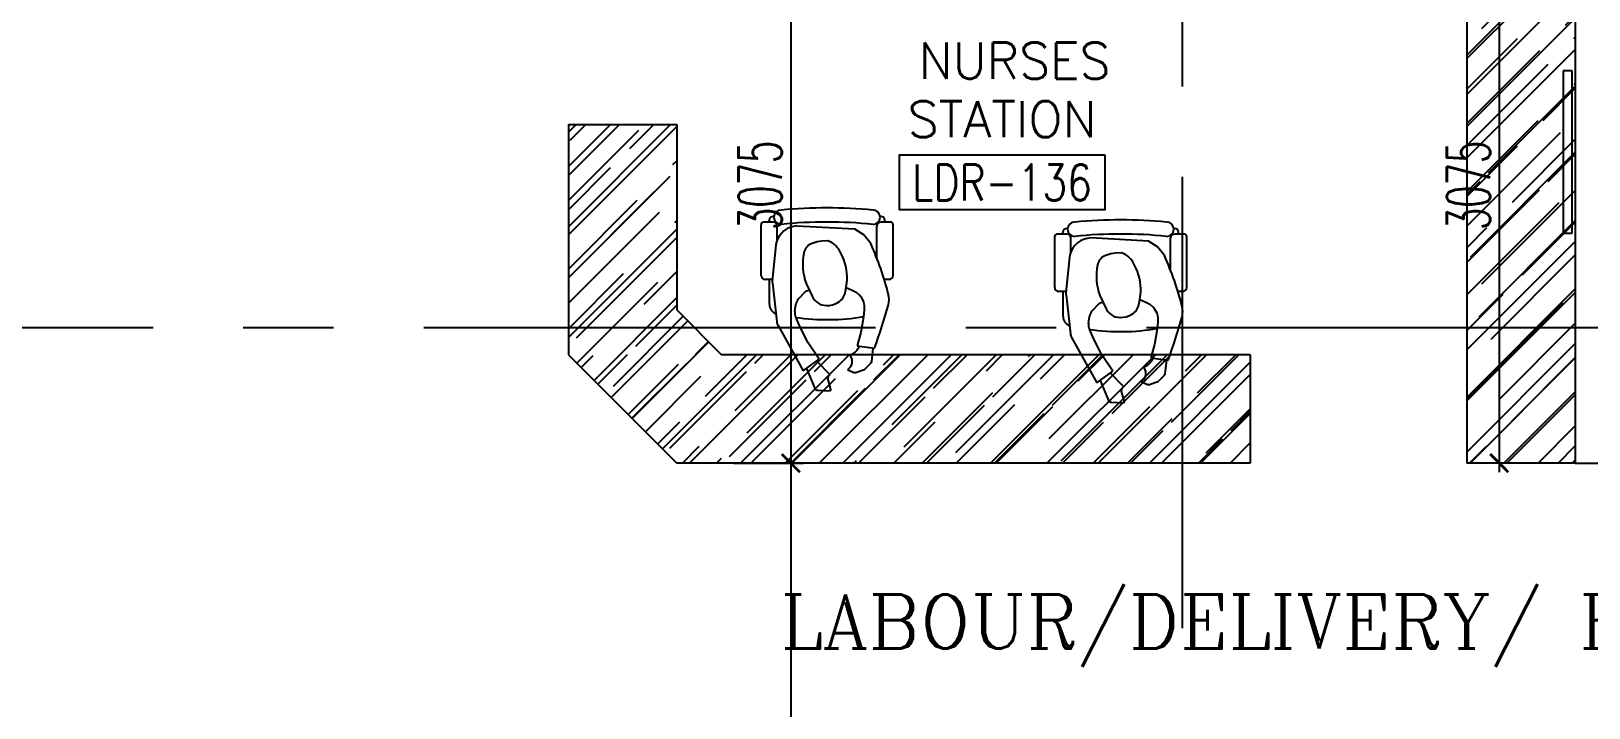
# Model space of a CAD drawing. Extents: x 275967.8 to 276060, y 57291.9 to 57371.4.
# Drawn here: x 275986.36 to 275994.99, y 57307.46 to 57311.2 of the extents above; entities that cross this region are included whole.
import ezdxf
from ezdxf.enums import TextEntityAlignment as Align

# ---------------------------------------------------------------- set-up
doc = ezdxf.new("R2010")
doc.units = 0
doc.header["$MEASUREMENT"] = 0
doc.header["$PDMODE"] = 34
doc.linetypes.add('CENTERX2', pattern=[4, 2.5, -0.5, 0.5, -0.5])
doc.layers.get('0').update_dxf_attribs({"linetype": 'CONTINUOUS'})
doc.layers.get('DEFPOINTS').update_dxf_attribs({"linetype": 'CONTINUOUS'})
for name, color, linetype in [('AXES', 11, 'CENTERX2'), ('COUNTER', 7, 'CONTINUOUS'), ('DIM', 4, 'CONTINUOUS'), ('NON-MEDICAL', 3, 'CONTINUOUS'), ('RM-BOX', 4, 'CONTINUOUS'), ('RM-NAME', 2, 'CONTINUOUS'), ('RM-NO', 2, 'CONTINUOUS'), ('WALL', 2, 'CONTINUOUS')]:
    doc.layers.add(name, color=color, linetype=linetype)
doc.styles.add('ROMANC', font='romanc', dxfattribs={"height": 0.1})
doc.styles.add('ROMANS', font='ROMANS.shx', dxfattribs={"width": 0.6})
doc.dimstyles.new('STANDARD in', dxfattribs={"dimtxt": 0.24, "dimasz": 0.1, "dimexe": 0.07, "dimexo": 0.05, "dimgap": 0.05, "dimtad": 1, "dimdec": 0, "dimlfac": 1000, "dimzin": 0, "dimdsep": 46, "dimtxsty": 'ROMANS', "dimblk": 'ARCHTICK', "dimcen": 0.05, "dimdle": 0.05, "dimclrd": 4, "dimclre": 4, "dimclrt": 2, "dimadec": 0, "dimazin": 0, "dimtfac": 1, "dimtdec": 0, "dimtmove": 2, "dimatfit": 3, "dimfxl": 0, "dimtolj": 1, "dimtzin": 0, "dimarcsym": 0})

# ---------------------------------------------------------------- blocks, each defined once
blk = doc.blocks.new('RM1')
at = {"layer": 'RM-BOX'}
blk.add_lwpolyline([(569.9, -200), (-569.9, -200), (-569.9, -500), (569.9, -500)], close=True, dxfattribs=at)
at = {"layer": 'RM-NAME', "style": 'ROMANS'}
for tag, p in [('ROOMNAME1', (0, 323.8)), ('ROOMNAME2', (0, 0))]:
    blk.add_attdef(tag, text='', height=200, dxfattribs=at).set_placement(p, align=Align.MIDDLE)
at = {"layer": 'RM-NO', "style": 'ROMANS', "width": 0.8}
blk.add_attdef('ROOMNO', text='', height=200, dxfattribs=at).set_placement((0, -350), align=Align.MIDDLE)
blk = doc.blocks.new('_ARCHTICK')
at = {"color": 0, "linetype": 'ByBlock', "const_width": 0.15}
blk.add_lwpolyline([(-0.5, -0.5), (0.5, 0.5)], dxfattribs=at)
blk = doc.blocks.new('*D320')
at = {"layer": 'DEFPOINTS', "color": 0, "linetype": 'ByBlock', "ltscale": 0.3}
for p in [(275994.8368, 57311.8879), (275994.4893, 57308.8129), (275994.8368, 57308.8129)]:
    blk.add_point(p, dxfattribs=at)
at = {"layer": 'DIM', "color": 4, "linetype": 'ByBlock', "lineweight": -2, "ltscale": 0.3}
for p, q in [((275994.7868, 57311.8879), (275994.4193, 57311.8879)), ((275994.4893, 57311.9379), (275994.4893, 57308.7629)), ((275994.7868, 57308.8129), (275994.4193, 57308.8129))]:
    blk.add_line(p, q, dxfattribs=at)
at = {"layer": 'DIM', "color": 4, "linetype": 'ByBlock', "lineweight": -2, "ltscale": 0.3, "xscale": 0.1, "yscale": 0.1, "zscale": 0.1}
for p, rotation in [((275994.4893, 57311.8879), 90), ((275994.4893, 57308.8129), 270)]:
    blk.add_blockref('_ARCHTICK', p, dxfattribs=dict(at, rotation=rotation))
at = {"layer": 'DIM', "color": 2, "linetype": 'ByBlock', "ltscale": 0.3, "insert": (275994.3193, 57310.3504), "char_height": 0.24, "attachment_point": 5, "rotation": 90, "style": 'ROMANS'}
blk.add_mtext('\\A1;3075', dxfattribs=at)
blk = doc.blocks.new('*D773')
at = {"layer": 'DEFPOINTS', "color": 0, "linetype": 'ByBlock', "ltscale": 0.3}
for p in [(275990.2017, 57308.8129), (275990.4417, 57304.8379), (275990.5672, 57304.8379)]:
    blk.add_point(p, dxfattribs=at)
at = {"layer": 'DIM', "color": 4, "linetype": 'ByBlock', "lineweight": -2, "ltscale": 0.3}
for p, q in [((275990.2517, 57308.8129), (275990.6372, 57308.8129)), ((275990.5672, 57308.8629), (275990.5672, 57304.7879)), ((275990.4917, 57304.8379), (275990.6372, 57304.8379))]:
    blk.add_line(p, q, dxfattribs=at)
at = {"layer": 'DIM', "color": 4, "linetype": 'ByBlock', "lineweight": -2, "ltscale": 0.3, "xscale": 0.1, "yscale": 0.1, "zscale": 0.1}
for p, rotation in [((275990.5672, 57308.8129), 90), ((275990.5672, 57304.8379), 270)]:
    blk.add_blockref('_ARCHTICK', p, dxfattribs=dict(at, rotation=rotation))
at = {"layer": 'DIM', "color": 2, "linetype": 'ByBlock', "ltscale": 0.3, "insert": (275990.3972, 57306.8254), "char_height": 0.24, "attachment_point": 5, "rotation": 90, "style": 'ROMANS'}
blk.add_mtext('\\A1;3975', dxfattribs=at)
blk = doc.blocks.new('*D774')
at = {"layer": 'DEFPOINTS', "color": 0, "linetype": 'ByBlock', "ltscale": 0.3}
for p in [(275990.2046, 57311.8879), (275990.3903, 57308.8129), (275990.5672, 57308.8129)]:
    blk.add_point(p, dxfattribs=at)
at = {"layer": 'DIM', "color": 4, "linetype": 'ByBlock', "lineweight": -2, "ltscale": 0.3}
for p, q in [((275990.2546, 57311.8879), (275990.6372, 57311.8879)), ((275990.5672, 57311.9379), (275990.5672, 57308.7629)), ((275990.4403, 57308.8129), (275990.6372, 57308.8129))]:
    blk.add_line(p, q, dxfattribs=at)
at = {"layer": 'DIM', "color": 4, "linetype": 'ByBlock', "lineweight": -2, "ltscale": 0.3, "xscale": 0.1, "yscale": 0.1, "zscale": 0.1}
for p, rotation in [((275990.5672, 57311.8879), 90), ((275990.5672, 57308.8129), 270)]:
    blk.add_blockref('_ARCHTICK', p, dxfattribs=dict(at, rotation=rotation))
at = {"layer": 'DIM', "color": 2, "linetype": 'ByBlock', "ltscale": 0.3, "insert": (275990.3972, 57310.3504), "char_height": 0.24, "attachment_point": 5, "rotation": 90, "style": 'ROMANS'}
blk.add_mtext('\\A1;3075', dxfattribs=at)

msp = doc.modelspace()

# ---------------------------------------------------------------- hatches: boundary and pattern name
at = {"layer": 'COUNTER', "linetype": 'ByBlock'}
h = msp.add_hatch(dxfattribs=at)
h.set_pattern_fill('AR-RROOF', color=11, scale=0.2, angle=45, style=0)
h.set_pattern_definition([(45, (275953.94628, 57180.2632), (0.16970563, 0.45254834), [3, -0.4, 1, -0.2]), (45, (275954.06366, 57180.522), (-0.32951176, 0.04666905), [0.6, -0.066, 1.2, -0.15]), (45, (275953.89678, 57180.45411), (0.64063874, 0.83014336), [1.6, -0.28, 0.8, -0.2])])
h.paths.add_polyline_path([(275989.3355, 57309.4129), (275989.9355, 57308.8129), (275993.1105, 57308.8129), (275993.1105, 57309.4129), (275990.184, 57309.4129), (275989.9355, 57309.6615), (275989.9355, 57310.6879), (275989.3355, 57310.6879)])
h.paths.add_polyline_path([(275994.9105, 57311.8879), (275994.3105, 57311.8879), (275994.3105, 57308.8129), (275994.9105, 57308.8129)])

# ---------------------------------------------------------------- linework, layer by layer
at = {"layer": 'AXES'}
for p, q in [((275992.7355, 57291.8986), (275992.7355, 57370.7113)), ((275968.5355, 57309.5629), (276036.5755, 57309.5629))]:
    msp.add_line(p, q, dxfattribs=at)
at = {"layer": 'COUNTER', "linetype": 'ByBlock'}
for p, q in [((275994.3105, 57311.8879), (275994.3105, 57308.8129)), ((275989.3355, 57310.6879), (275989.3355, 57309.4129)), ((275989.3355, 57310.6879), (275989.9355, 57310.6879)), ((275989.9355, 57310.6879), (275989.9355, 57309.6615)), ((275989.9355, 57309.6615), (275990.184, 57309.4129)), ((275989.3355, 57309.4129), (275989.9355, 57308.8129)), ((275993.1105, 57309.4129), (275990.184, 57309.4129)), ((275993.1105, 57309.4129), (275993.1105, 57308.8129)), ((275993.1105, 57308.8129), (275989.9355, 57308.8129)), ((275994.9105, 57308.8129), (275994.3105, 57308.8129))]:
    msp.add_line(p, q, dxfattribs=at)
at = {"layer": 'NON-MEDICAL'}
for p, q in [((275994.8433, 57310.9852), (275994.8433, 57310.0852)), ((275994.8933, 57310.9852), (275994.8433, 57310.9852)), ((275994.8933, 57310.0852), (275994.8933, 57310.9852)), ((275989.3355, 57310.6879), (275989.3355, 57309.4129)), ((275989.3355, 57310.6879), (275989.9355, 57310.6879)), ((275989.9355, 57310.6879), (275989.9355, 57309.6615)), ((275990.4739, 57310.1787), (275990.4701, 57310.1787)), ((275991.0651, 57310.1787), (275991.0613, 57310.1787)), ((275990.402, 57309.8524), (275990.402, 57310.132)), ((275990.4696, 57310.1473), (275990.4173, 57310.1473)), ((275990.447, 57310.1473), (275990.447, 57310.1556)), ((275990.492, 57310.0491), (275990.492, 57310.125)), ((275990.9208, 57310.1083), (275990.6011, 57310.1257)), ((275990.9712, 57310.0767), (275990.9208, 57310.1083)), ((275991.0094, 57310.028), (275990.9712, 57310.0767)), ((275991.0432, 57309.9475), (275991.0432, 57310.125)), ((275991.1179, 57310.1473), (275991.0656, 57310.1473)), ((275991.0882, 57310.1473), (275991.0882, 57310.1556)), ((275991.1332, 57309.8524), (275991.1332, 57310.132)), ((275992.0955, 57310.0809), (275992.0432, 57310.0809)), ((275992.0729, 57310.0809), (275992.0729, 57310.0892)), ((275992.0998, 57310.1123), (275992.096, 57310.1123)), ((275992.691, 57310.1123), (275992.6872, 57310.1123)), ((275992.7438, 57310.0809), (275992.6915, 57310.0809)), ((275992.7141, 57310.0809), (275992.7141, 57310.0892)), ((275994.8433, 57310.0852), (275994.8933, 57310.0852)), ((275990.4849, 57310.0203), (275990.4646, 57309.8226)), ((275990.4865, 57310.033), (275990.4849, 57310.0203)), ((275992.0279, 57309.786), (275992.0279, 57310.0656)), ((275992.1179, 57309.9827), (275992.1179, 57310.0586)), ((275992.5468, 57310.0419), (275992.227, 57310.0593)), ((275992.5971, 57310.0103), (275992.5468, 57310.0419)), ((275992.6353, 57309.9616), (275992.5971, 57310.0103)), ((275992.6691, 57309.8811), (275992.6691, 57310.0586)), ((275992.7591, 57309.786), (275992.7591, 57310.0656)), ((275992.1108, 57309.9539), (275992.0905, 57309.7562)), ((275992.1124, 57309.9666), (275992.1108, 57309.9539)), ((275990.4653, 57309.8299), (275990.4245, 57309.8299)), ((275990.4491, 57309.6918), (275990.4491, 57309.8299)), ((275991.1107, 57309.8299), (275991.0843, 57309.8299)), ((275990.4647, 57309.8104), (275990.4894, 57309.5954)), ((275990.6092, 57309.7216), (275990.6495, 57309.7655)), ((275990.6495, 57309.7655), (275990.6683, 57309.7716)), ((275990.8737, 57309.7855), (275990.9075, 57309.7704)), ((275990.9075, 57309.7704), (275990.9294, 57309.759)), ((275990.9294, 57309.759), (275990.9473, 57309.742)), ((275992.0912, 57309.7635), (275992.0504, 57309.7635)), ((275992.075, 57309.6254), (275992.075, 57309.7635)), ((275992.0906, 57309.744), (275992.1153, 57309.529)), ((275992.7366, 57309.7635), (275992.7102, 57309.7635)), ((275989.9355, 57309.6615), (275990.184, 57309.4129)), ((275990.5894, 57309.6517), (275990.5948, 57309.6911)), ((275990.9737, 57309.6603), (275990.9697, 57309.6245)), ((275990.9741, 57309.6629), (275990.9737, 57309.6603)), ((275992.2351, 57309.6552), (275992.2754, 57309.6991)), ((275992.2754, 57309.6991), (275992.2942, 57309.7052)), ((275992.4996, 57309.7191), (275992.5334, 57309.704)), ((275992.5334, 57309.704), (275992.5553, 57309.6926)), ((275992.5553, 57309.6926), (275992.5732, 57309.6756)), ((275990.496, 57309.5747), (275990.6346, 57309.3231)), ((275990.619, 57309.5658), (275990.594, 57309.6208)), ((275990.6637, 57309.4782), (275990.619, 57309.5658)), ((275990.9624, 57309.5782), (275990.9543, 57309.5368)), ((275990.9697, 57309.6245), (275990.9624, 57309.5782)), ((275992.2154, 57309.5853), (275992.2207, 57309.6247)), ((275992.5996, 57309.5939), (275992.5956, 57309.5581)), ((275992.6, 57309.5965), (275992.5996, 57309.5939)), ((275990.7239, 57309.3881), (275990.6637, 57309.4782)), ((275990.9422, 57309.4897), (275990.9349, 57309.4619)), ((275990.9543, 57309.5368), (275990.9422, 57309.4897)), ((275992.1219, 57309.5083), (275992.2605, 57309.2567)), ((275992.2449, 57309.4994), (275992.2199, 57309.5544)), ((275992.2896, 57309.4118), (275992.2449, 57309.4994)), ((275992.5883, 57309.5118), (275992.5802, 57309.4704)), ((275992.5956, 57309.5581), (275992.5883, 57309.5118)), ((275989.3355, 57309.4129), (275989.9355, 57308.8129)), ((275993.1105, 57309.4129), (275990.184, 57309.4129)), ((275990.6346, 57309.3231), (275990.7239, 57309.3881)), ((275990.9349, 57309.4619), (275991.0296, 57309.4493)), ((275992.3498, 57309.3217), (275992.2896, 57309.4118)), ((275992.5681, 57309.4233), (275992.5608, 57309.3955)), ((275992.5608, 57309.3955), (275992.6555, 57309.3829)), ((275992.5802, 57309.4704), (275992.5681, 57309.4233)), ((275993.1105, 57309.4129), (275993.1105, 57308.8129)), ((275992.2605, 57309.2567), (275992.3498, 57309.3217)), ((275993.1105, 57308.8129), (275989.9355, 57308.8129))]:
    msp.add_line(p, q, dxfattribs=at)
for points in [[(275990.8793, 57309.8257, 0.128062), (275990.8442, 57309.975, 0.215717), (275990.7727, 57310.0432), (275990.7378, 57310.0424), (275990.7135, 57310.0383), (275990.6802, 57310.0277, 0.242433), (275990.6388, 57309.9757, 0.136513), (275990.6519, 57309.8076), (275990.6847, 57309.7378, 0.297129), (275990.7645, 57309.6857, 0.138986), (275990.828, 57309.7023, 0.105167), (275990.8553, 57309.7265), (275990.8667, 57309.7485), (275990.8723, 57309.7744), (275990.8788, 57309.8256)], [(275992.5052, 57309.7593, 0.128062), (275992.4702, 57309.9086, 0.215717), (275992.3987, 57309.9768), (275992.3637, 57309.9759), (275992.3394, 57309.9719), (275992.3061, 57309.9613, 0.242433), (275992.2647, 57309.9093, 0.136513), (275992.2779, 57309.7412), (275992.3106, 57309.6714, 0.297129), (275992.3904, 57309.6193, 0.138986), (275992.4539, 57309.6359, 0.105167), (275992.4812, 57309.6601), (275992.4926, 57309.6821), (275992.4982, 57309.708), (275992.5047, 57309.7592)], [(275991.0219, 57309.4502), (275991.0128, 57309.3748, -0.166504), (275991.008, 57309.3649), (275990.9743, 57309.3308, -0.116666), (275990.9677, 57309.3267), (275990.9276, 57309.3132, -0.181583), (275990.9158, 57309.3136), (275990.8885, 57309.3249, -0.566275), (275990.8871, 57309.3344, 0.372711), (275990.8993, 57309.4058, -0.458371), (275990.9019, 57309.4139, 0.210622), (275990.9461, 57309.4604)], [(275992.6478, 57309.3838), (275992.6387, 57309.3083, -0.166504), (275992.634, 57309.2985), (275992.6002, 57309.2644, -0.116666), (275992.5936, 57309.2603), (275992.5535, 57309.2468, -0.181583), (275992.5417, 57309.2472), (275992.5144, 57309.2585, -0.566275), (275992.513, 57309.268, 0.372711), (275992.5252, 57309.3394, -0.458371), (275992.5278, 57309.3475, 0.210622), (275992.572, 57309.394)], [(275990.7109, 57309.3782), (275990.7801, 57309.3076, -0.445833), (275990.7795, 57309.298), (275990.7776, 57309.2965, 0.30427), (275990.771, 57309.2759), (275990.787, 57309.2204, -0.509983), (275990.7805, 57309.2121), (275990.7188, 57309.2143, -0.292523), (275990.7015, 57309.2262), (275990.6549, 57309.3375)], [(275992.3368, 57309.3118), (275992.406, 57309.2412, -0.445833), (275992.4054, 57309.2316), (275992.4035, 57309.2301, 0.30427), (275992.3969, 57309.2095), (275992.4129, 57309.154, -0.509983), (275992.4064, 57309.1457), (275992.3447, 57309.1479, -0.292523), (275992.3275, 57309.1598), (275992.2808, 57309.2711)]]:
    msp.add_lwpolyline(points, format="xyb", dxfattribs=at)
for centre, radius, start, end in [((275990.4701, 57310.1556), 0.0231, 90, 180), ((275990.5132, 57310.1742), 0.0396, 90, 270), ((275990.7676, 57307.5967), 2.6294, 84.44787, 95.55213), ((275991.022, 57310.1742), 0.0396, 270, 90), ((275991.0651, 57310.1556), 0.0231, 0, 90), ((275990.4173, 57310.132), 0.0154, 90, 180), ((275990.4696, 57310.125), 0.0224, 0, 90), ((275990.6069, 57310.0014), 0.1245, 92.67494, 165.29345), ((275990.7676, 57307.5965), 2.5509, 84.2765, 95.7235), ((275991.0656, 57310.125), 0.0224, 90, 180), ((275991.1179, 57310.132), 0.0154, 0, 90), ((275992.0432, 57310.0656), 0.0154, 90, 180), ((275992.096, 57310.0892), 0.0231, 90, 180), ((275992.0955, 57310.0586), 0.0224, 0, 90), ((275992.1391, 57310.1078), 0.0396, 90, 270), ((275992.3935, 57307.5303), 2.6294, 84.44787, 95.55213), ((275992.3935, 57307.5301), 2.5509, 84.2765, 95.7235), ((275992.6479, 57310.1078), 0.0396, 270, 90), ((275992.6915, 57310.0586), 0.0224, 90, 180), ((275992.691, 57310.0892), 0.0231, 0, 90), ((275992.7438, 57310.0656), 0.0154, 0, 90), ((275989.4431, 57309.3229), 1.7177, 14.29232, 24.23439), ((275992.2328, 57309.935), 0.1245, 92.67494, 165.29345), ((275991.069, 57309.2565), 1.7177, 14.29232, 24.23439), ((275990.4245, 57309.8524), 0.0225, 180, 270), ((275990.5205, 57309.8168), 0.0563, 174.13003, 186.56656), ((275991.1107, 57309.8524), 0.0225, 270, 0), ((275990.8852, 57309.6768), 0.09, 351.07134, 46.37618), ((275990.9986, 57309.7192), 0.1125, 345.057, 14.29232), ((275992.0504, 57309.786), 0.0225, 180, 270), ((275992.1465, 57309.7504), 0.0563, 174.13003, 186.56656), ((275992.7366, 57309.786), 0.0225, 270, 0), ((275990.5045, 57309.6918), 0.0554, 180, 248.59125), ((275990.6452, 57309.6441), 0.0563, 172.24497, 204.4377), ((275990.6506, 57309.6835), 0.0563, 137.38127, 172.24497), ((275988.7148, 57310.3287), 2.4762, 339.19751, 345.057), ((275992.2765, 57309.6171), 0.0563, 137.38127, 172.24497), ((275992.5111, 57309.6104), 0.09, 351.07134, 46.37618), ((275992.6245, 57309.6528), 0.1125, 345.057, 14.29232), ((275990.5453, 57309.6018), 0.0562, 186.56656, 208.84109), ((275990.7676, 57310.8105), 1.2032, 261.72399, 279.66859), ((275992.1304, 57309.6254), 0.0554, 180, 248.59125), ((275992.2711, 57309.5777), 0.0563, 172.24497, 204.4377), ((275990.3407, 57310.2623), 2.4762, 339.19751, 345.057), ((275992.1712, 57309.5354), 0.0562, 186.56656, 208.84109), ((275992.3935, 57310.7441), 1.2032, 261.72399, 279.66859)]:
    msp.add_arc(centre, radius, start, end, dxfattribs=at)
at = {"layer": 'WALL'}
for p, q in [((275994.9105, 57311.8879), (275994.9105, 57308.8129)), ((275994.9105, 57308.8129), (275996.4105, 57308.8129))]:
    msp.add_line(p, q, dxfattribs=at)

# ---------------------------------------------------------------- block references
at = {"layer": 'RM-NAME', "xscale": 0.001, "yscale": 0.001, "zscale": 0.001}
msp.add_blockref('RM1', (275991.7369, 57310.7171), dxfattribs=at).add_auto_attribs({'ROOMNO': 'LDR-136', 'ROOMNAME2': 'STATION', 'ROOMNAME1': ' NURSES'})

# ---------------------------------------------------------------- texts
at = {"layer": 'RM-NAME', "color": 2, "style": 'ROMANC'}
msp.add_text('LABOUR/DELIVERY/ RECOVERY DEPARTMENT', height=0.3, dxfattribs=at).set_placement((275995.292, 57307.9145), align=Align.MIDDLE)

# ---------------------------------------------------------------- dimensions: what is measured, and where the dimension line sits
at = {"layer": 'DIM', "linetype": 'ByBlock', "ltscale": 0.3}
for base, p1, p2, picture, middle in [((275990.5672, 57308.8129), (275990.2046, 57311.8879), (275990.3903, 57308.8129), '*D774', (275990.3972, 57310.3504)), ((275994.4893, 57308.8129), (275994.8368, 57311.8879), (275994.8368, 57308.8129), '*D320', (275994.3193, 57310.3504)), ((275990.5672, 57304.8379), (275990.2017, 57308.8129), (275990.4417, 57304.8379), '*D773', (275990.3972, 57306.8254))]:
    dim = msp.add_linear_dim(base=base, p1=p1, p2=p2, angle=90, dimstyle='STANDARD in', dxfattribs=at)
    dim.commit()
    dim.dimension.update_dxf_attribs({"geometry": picture, "text_midpoint": middle})

doc.saveas('drawing.dxf')
